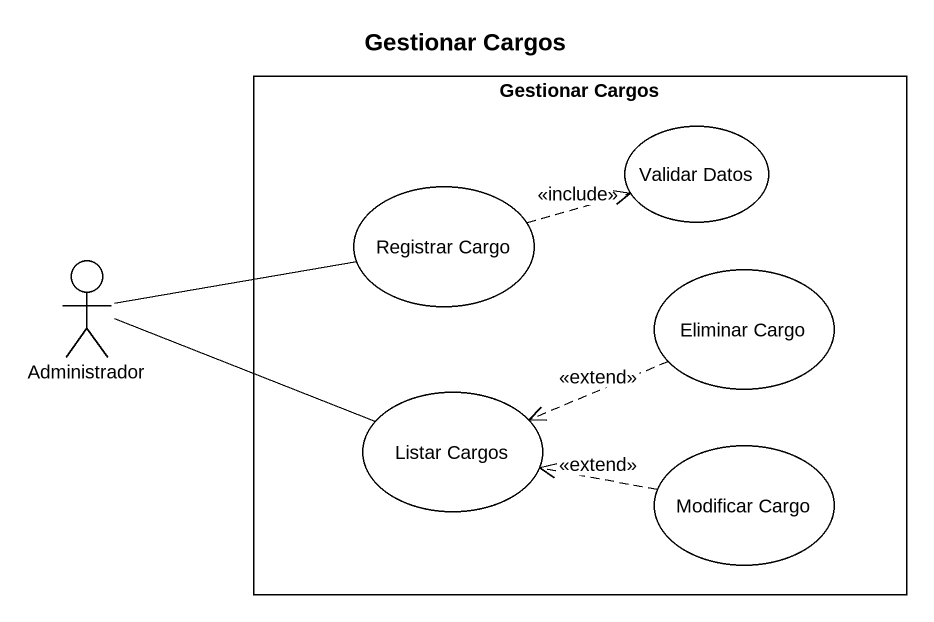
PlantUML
@startuml
title Gestionar Cargos
rectangle "Gestionar Cargos" as Gestionar_Cargos {
  usecase "Validar Datos" as Validar_Datos
  usecase "Registrar Cargo" as Registrar_Cargo
  usecase "Eliminar Cargo" as Eliminar_Cargo
  usecase "Listar Cargos" as Listar_Cargos
  usecase "Modificar Cargo" as Modificar_Cargo
}
actor Administrador
Registrar_Cargo .right.> Validar_Datos : <<include>>
Administrador -right- Registrar_Cargo
Administrador -right- Listar_Cargos
Eliminar_Cargo .left.> Listar_Cargos : <<extend>>
Modificar_Cargo .left.> Listar_Cargos : <<extend>>
@enduml
